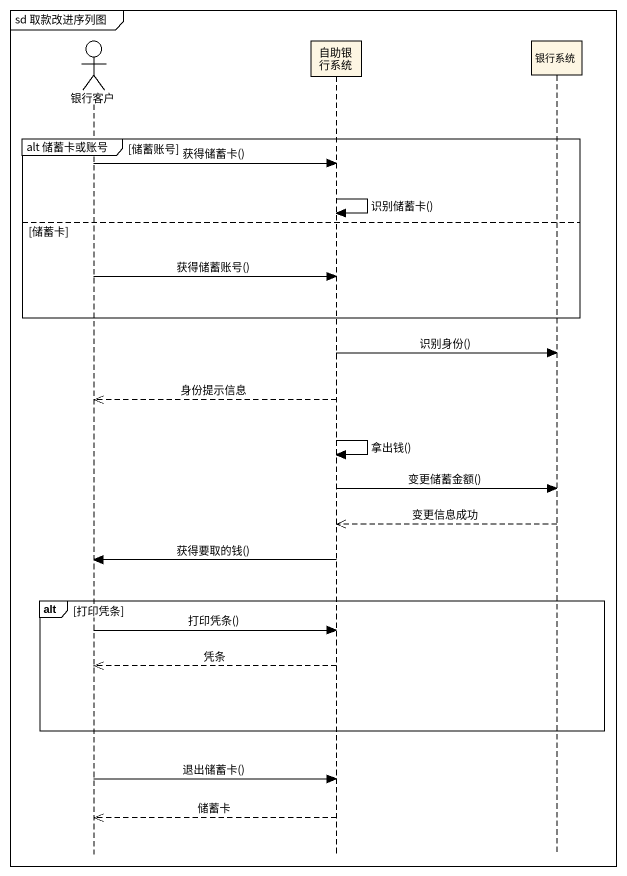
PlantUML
@startuml
mainframe sd 取款改进序列图
hide footbox
actor 银行客户
participant 自助银行系统
participant 银行系统

group alt 储蓄卡或账号 [储蓄账号]
  银行客户 -> 自助银行系统 : 获得储蓄卡()
  自助银行系统 -> 自助银行系统 : 识别储蓄卡()
else 储蓄卡
  银行客户 -> 自助银行系统 : 获得储蓄账号()
end
自助银行系统 -> 银行系统 : 识别身份()
自助银行系统 -->> 银行客户 : 身份提示信息
自助银行系统 -> 自助银行系统 : 拿出钱()
自助银行系统 -> 银行系统 : 变更储蓄金额()
银行系统 -->> 自助银行系统 : 变更信息成功
自助银行系统 -> 银行客户 : 获得要取的钱()
alt 打印凭条
  银行客户 -> 自助银行系统 : 打印凭条()
  自助银行系统 -->> 银行客户 : 凭条
end
银行客户 -> 自助银行系统 : 退出储蓄卡()
自助银行系统 -->> 银行客户 : 储蓄卡
@enduml
